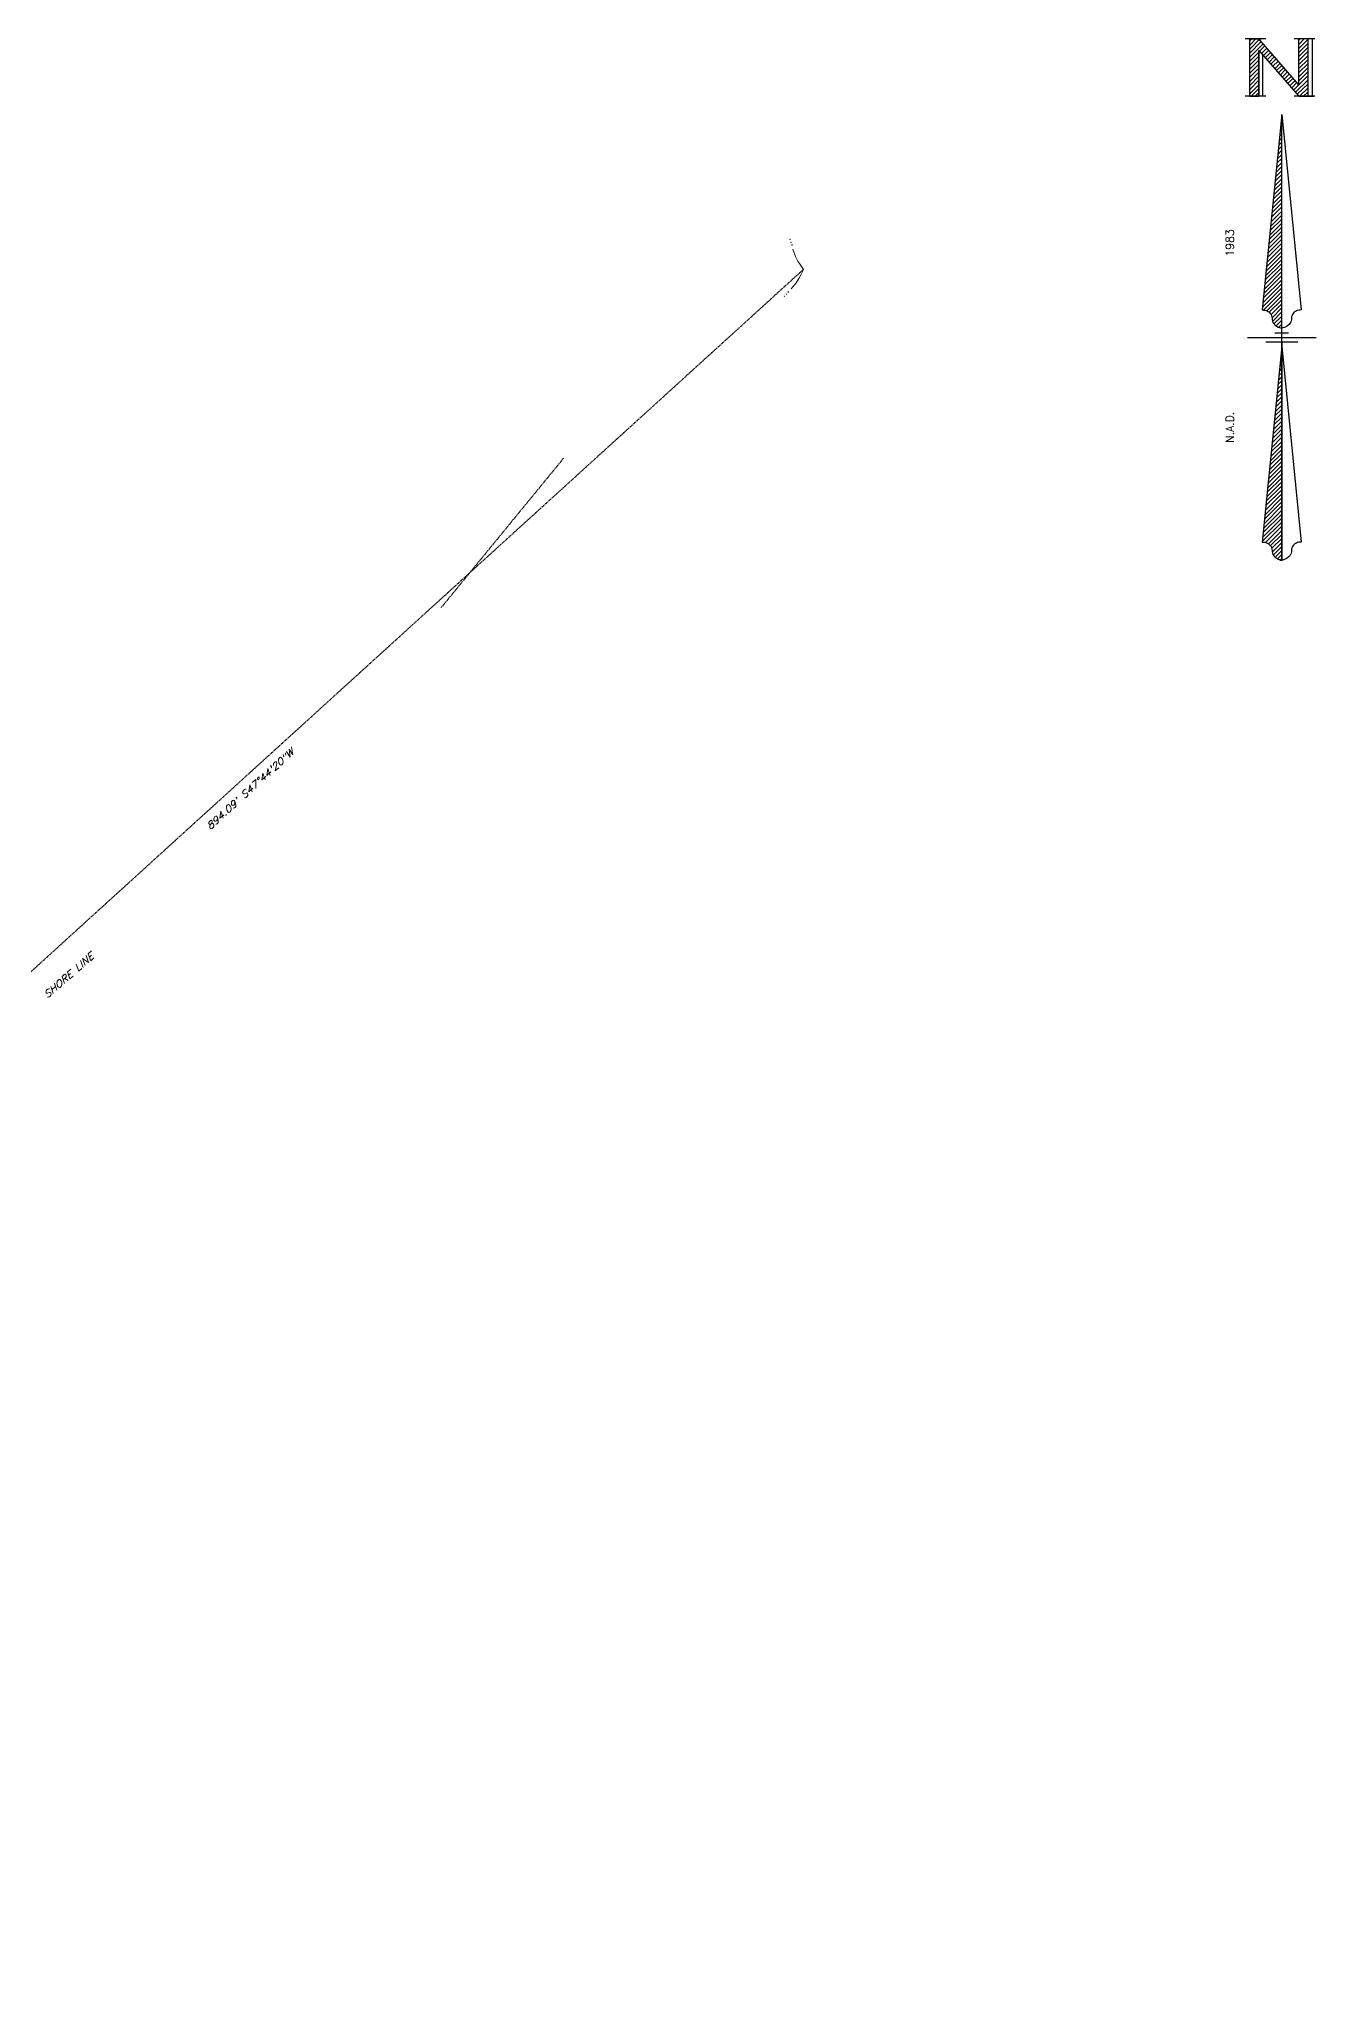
# Model space of a CAD drawing. Header units: feet. Extents: x 1024408 to 1026695, y 90259 to 94178.
# Drawn here: x 1026248 to 1026695, y 90267 to 90949 of the extents above; entities that cross this region are included whole.
import ezdxf

# ---------------------------------------------------------------- set-up
doc = ezdxf.new("R2010")
doc.units = ezdxf.units.FT
doc.header["$MEASUREMENT"] = 0
doc.linetypes.add('HIDDEN2', pattern=[0.1875, 0.125, -0.0625])
doc.linetypes.add('HIDDEN4', pattern=[0.09375, 0.0625, -0.03125])
for name, color, linetype in [('E5SHORE', 1, 'HIDDEN4'), ('E6BDS', 2, 'Continuous'), ('E6TIE', 2, 'HIDDEN2'), ('E6TIE-T', 2, 'Continuous'), ('E7BDT', 3, 'Continuous'), ('P1NAS', 4, 'Continuous')]:
    doc.layers.add(name, color=color, linetype=linetype)
doc.styles.add('60S', font='simplex.shx', dxfattribs={"width": 1.15, "oblique": 22, "height": 6})
doc.styles.add('80L', font='simplex.shx', dxfattribs={"height": 7})

# ---------------------------------------------------------------- blocks, each defined once
blk = doc.blocks.new('LR')
at = {"color": 0, "linetype": 'ByBlock', "lineweight": 0}
for points in [[(0, 0), (0.049, 0.02), (0.082, 0.032), (0.125, 0.044), (0.192, 0.055)], [(0.233, 0.055), (0.23, 0.058), (0.227, 0.058), (0.227, 0.055), (0.23, 0.055), (0.233, 0.055), (0.233, 0.055)], [(0.256, 0.058), (0.256, 0.061), (0.253, 0.061), (0.253, 0.058), (0.256, 0.058), (0.256, 0.058)], [(0.282, 0.064), (0.28, 0.064), (0.28, 0.061), (0.282, 0.061), (0.282, 0.064), (0.282, 0.064)]]:
    blk.add_lwpolyline(points, dxfattribs=at)
blk = doc.blocks.new('PAR-A')
at = {"layer": 'P1NAS'}
for p, q in [((-0.14, 2.61), (-0.32, 2.61)), ((-0.28, 2.11), (-0.28, 2.61)), ((-0.28, 2.61), (-0.18, 2.61)), ((-0.28, 2.522), (-0.193, 2.61)), ((-0.28, 2.557), (-0.228, 2.61)), ((-0.28, 2.593), (-0.263, 2.61)), ((-0.28, 2.487), (-0.18, 2.587)), ((-0.28, 2.451), (-0.164, 2.568)), ((0.15, 2.21), (-0.2, 2.61)), ((0.29, 2.61), (0.11, 2.61)), ((0.23, 2.61), (0.15, 2.61)), ((0.15, 2.21), (0.15, 2.61)), ((0.15, 2.563), (0.196, 2.61)), ((0.15, 2.599), (0.161, 2.61)), ((0.15, 2.528), (0.228, 2.606)), ((0.15, 2.492), (0.228, 2.571)), ((0.23, 2.11), (0.23, 2.61)), ((0.23, 2.608), (0.232, 2.61)), ((0.269, 2.11), (0.269, 2.61)), ((-0.28, 2.416), (-0.2, 2.496)), ((-0.28, 2.381), (-0.2, 2.461)), ((-0.28, 2.345), (-0.2, 2.425)), ((-0.28, 2.31), (-0.2, 2.39)), ((-0.2, 2.11), (-0.2, 2.51)), ((-0.2, 2.51), (0.15, 2.11)), ((-0.2, 2.51), (-0.2, 2.11)), ((-0.194, 2.503), (-0.147, 2.549)), ((-0.177, 2.484), (-0.131, 2.53)), ((-0.167, 2.11), (-0.167, 2.472)), ((-0.161, 2.465), (-0.114, 2.511)), ((-0.144, 2.446), (-0.098, 2.493)), ((-0.128, 2.427), (-0.081, 2.474)), ((-0.111, 2.408), (-0.065, 2.455)), ((-0.095, 2.39), (-0.048, 2.436)), ((-0.078, 2.371), (-0.032, 2.417)), ((-0.06, 2.35), (-0.014, 2.397)), ((0.15, 2.457), (0.23, 2.537)), ((0.15, 2.422), (0.23, 2.502)), ((0.15, 2.386), (0.23, 2.466)), ((0.15, 2.351), (0.23, 2.431)), ((0.15, 2.316), (0.23, 2.396)), ((-0.28, 2.275), (-0.2, 2.355)), ((-0.28, 2.239), (-0.2, 2.319)), ((-0.28, 2.204), (-0.2, 2.284)), ((-0.28, 2.169), (-0.2, 2.249)), ((-0.045, 2.333), (0.001, 2.379)), ((-0.029, 2.314), (0.018, 2.361)), ((-0.012, 2.295), (0.034, 2.342)), ((0.004, 2.276), (0.051, 2.323)), ((0.021, 2.258), (0.067, 2.304)), ((0.037, 2.239), (0.084, 2.285)), ((0.054, 2.22), (0.1, 2.266)), ((0.07, 2.201), (0.117, 2.248)), ((0.087, 2.182), (0.133, 2.229)), ((0.103, 2.163), (0.23, 2.29)), ((0.12, 2.145), (0.23, 2.254)), ((0.136, 2.126), (0.23, 2.219)), ((0.15, 2.28), (0.23, 2.36)), ((0.15, 2.245), (0.23, 2.325)), ((-0.14, 2.11), (-0.32, 2.11)), ((-0.28, 2.13), (-0.2, 2.21)), ((-0.28, 2.11), (-0.2, 2.11)), ((-0.268, 2.11), (-0.2, 2.178)), ((-0.233, 2.11), (-0.2, 2.142)), ((0.29, 2.11), (0.11, 2.11)), ((0.15, 2.11), (0.23, 2.11)), ((0.156, 2.11), (0.23, 2.184)), ((0.191, 2.11), (0.23, 2.148)), ((0.227, 2.11), (0.23, 2.113)), ((0.23, 2.11), (0.28, 2.11)), ((0, 1.95), (-0.17, 0.24)), ((-0.007, 1.876), (0, 1.883)), ((-0.003, 1.915), (0, 1.919)), ((0, -1.95), (0, 1.95)), ((0, 1.95), (0.17, 0.24)), ((-0.027, 1.68), (0, 1.706)), ((-0.023, 1.719), (0, 1.742)), ((-0.019, 1.758), (0, 1.777)), ((-0.015, 1.797), (0, 1.813)), ((-0.011, 1.837), (0, 1.848)), ((-0.042, 1.523), (0, 1.565)), ((-0.039, 1.562), (0, 1.6)), ((-0.035, 1.601), (0, 1.636)), ((-0.031, 1.64), (0, 1.671)), ((-0.062, 1.326), (0, 1.388)), ((-0.058, 1.366), (0, 1.424)), ((-0.054, 1.405), (0, 1.459)), ((-0.05, 1.444), (0, 1.494)), ((-0.046, 1.483), (0, 1.53)), ((-0.082, 1.13), (0, 1.212)), ((-0.078, 1.169), (0, 1.247)), ((-0.074, 1.209), (0, 1.282)), ((-0.07, 1.248), (0, 1.318)), ((-0.066, 1.287), (0, 1.353)), ((-0.101, 0.934), (0, 1.035)), ((-0.097, 0.973), (0, 1.07)), ((-0.093, 1.012), (0, 1.105)), ((-0.089, 1.051), (0, 1.141)), ((-0.085, 1.091), (0, 1.176)), ((-0.121, 0.737), (0, 0.858)), ((-0.117, 0.777), (0, 0.893)), ((-0.113, 0.816), (0, 0.929)), ((-0.109, 0.855), (0, 0.964)), ((-0.105, 0.894), (0, 0.999)), ((-0.136, 0.58), (0, 0.717)), ((-0.132, 0.62), (0, 0.752)), ((-0.128, 0.659), (0, 0.787)), ((-0.124, 0.698), (0, 0.823)), ((-0.156, 0.384), (0, 0.54)), ((-0.152, 0.423), (0, 0.575)), ((-0.148, 0.463), (0, 0.61)), ((-0.144, 0.502), (0, 0.646)), ((-0.14, 0.541), (0, 0.681)), ((-0.167, 0.266), (0, 0.434)), ((-0.163, 0.306), (0, 0.469)), ((-0.16, 0.345), (0, 0.504)), ((-0.159, 0.239), (0, 0.398)), ((-0.131, 0.232), (0, 0.363)), ((-0.109, 0.219), (0, 0.328)), ((-0.093, 0.2), (0, 0.292)), ((-0.085, 0.172), (0, 0.257)), ((-0.081, 0.14), (0, 0.222)), ((-0.068, 0.118), (0, 0.186)), ((-0.3, 0), (0.3, 0)), ((-0.06, 0.04), (0.06, 0.04)), ((-0.05, 0.101), (0, 0.151)), ((-0.027, 0.088), (0, 0.116)), ((0, 0.08), (0, 0.08)), ((0, -0.08), (-0.17, -1.79)), ((-0.14, -0.04), (0.14, -0.04)), ((-0.01, -0.177), (0, -0.167)), ((-0.006, -0.138), (0, -0.132)), ((-0.002, -0.098), (0, -0.097)), ((0, -0.04), (0, -1.95)), ((0, -0.08), (0.17, -1.79)), ((-0.025, -0.334), (0, -0.309)), ((-0.021, -0.295), (0, -0.273)), ((-0.017, -0.255), (0, -0.238)), ((-0.014, -0.216), (0, -0.203)), ((-0.045, -0.53), (0, -0.486)), ((-0.041, -0.491), (0, -0.45)), ((-0.037, -0.452), (0, -0.415)), ((-0.033, -0.413), (0, -0.379)), ((-0.029, -0.373), (0, -0.344)), ((-0.064, -0.727), (0, -0.662)), ((-0.06, -0.687), (0, -0.627)), ((-0.056, -0.648), (0, -0.592)), ((-0.053, -0.609), (0, -0.556)), ((-0.049, -0.57), (0, -0.521)), ((-0.084, -0.923), (0, -0.839)), ((-0.08, -0.884), (0, -0.804)), ((-0.076, -0.844), (0, -0.768)), ((-0.072, -0.805), (0, -0.733)), ((-0.068, -0.766), (0, -0.698)), ((-0.103, -1.119), (0, -1.016)), ((-0.099, -1.08), (0, -0.981)), ((-0.096, -1.041), (0, -0.945)), ((-0.092, -1.001), (0, -0.91)), ((-0.088, -0.962), (0, -0.874)), ((-0.123, -1.315), (0, -1.193)), ((-0.119, -1.276), (0, -1.157)), ((-0.115, -1.237), (0, -1.122)), ((-0.111, -1.198), (0, -1.087)), ((-0.107, -1.158), (0, -1.051)), ((-0.138, -1.472), (0, -1.334)), ((-0.135, -1.433), (0, -1.299)), ((-0.131, -1.394), (0, -1.263)), ((-0.127, -1.355), (0, -1.228)), ((-0.158, -1.669), (0, -1.511)), ((-0.154, -1.63), (0, -1.475)), ((-0.15, -1.59), (0, -1.44)), ((-0.146, -1.551), (0, -1.405)), ((-0.142, -1.512), (0, -1.369)), ((-0.17, -1.787), (0, -1.617)), ((-0.166, -1.747), (0, -1.582)), ((-0.162, -1.708), (0, -1.546)), ((-0.142, -1.794), (0, -1.652)), ((-0.117, -1.805), (0, -1.688)), ((-0.099, -1.822), (0, -1.723)), ((-0.087, -1.845), (0, -1.758)), ((-0.084, -1.878), (0, -1.794)), ((-0.074, -1.904), (0, -1.829)), ((-0.058, -1.923), (0, -1.864)), ((-0.037, -1.937), (0, -1.9)), ((-0.012, -1.947), (0, -1.935))]:
    blk.add_line(p, q, dxfattribs=at)
for points in [[(-0.17, 0.24, -0.093518), (-0.128, 0.231, -0.116423), (-0.1, 0.21, -0.187274), (-0.085, 0.166, 0.176917), (-0.07, 0.12, 0.09767), (-0.041, 0.095, 0.083681), (0, 0.08)], [(0.17, 0.24, 0.093518), (0.128, 0.231, 0.116423), (0.1, 0.21, 0.187274), (0.085, 0.166, -0.176917), (0.07, 0.12, -0.09767), (0.041, 0.095, -0.083681), (0, 0.08)], [(-0.17, -1.79, -0.093518), (-0.128, -1.799, -0.116423), (-0.1, -1.82, -0.187274), (-0.085, -1.864, 0.176917), (-0.07, -1.91, 0.09767), (-0.041, -1.935, 0.083681), (0, -1.95)], [(0.17, -1.79, 0.093518), (0.128, -1.799, 0.116423), (0.1, -1.82, 0.187274), (0.085, -1.864, -0.176917), (0.07, -1.91, -0.09767), (0.041, -1.935, -0.083681), (0, -1.95)]]:
    blk.add_lwpolyline(points, format="xyb", dxfattribs=at)
blk = doc.blocks.new('PAR')
blk.add_blockref('PAR-A', (0, 0))
at = {"layer": 'P1NAS', "style": '80L'}
for s, p in [('1983', (-0.42, 0.706)), ('N.A.D.', (-0.42, -0.923))]:
    blk.add_text(s, height=0.07, rotation=90, dxfattribs=at).set_placement(p)

msp = doc.modelspace()

# ---------------------------------------------------------------- linework, layer by layer
at = {"layer": 'E5SHORE'}
msp.add_line((1026389.02, 90750.22), (1026431.97, 90802.62), dxfattribs=at)
at = {"layer": 'E6TIE'}
msp.add_line((1025854.01485, 90267.16884), (1026515.72076, 90868.45671), dxfattribs=at)

# ---------------------------------------------------------------- block references
at = {"xscale": 40, "yscale": 40, "zscale": 40}
msp.add_blockref('PAR', (1026683.19273, 90844.7054), dxfattribs=at)
at = {"layer": 'E6BDS', "xscale": 39.99999999995, "yscale": 39.9999999999709, "zscale": 40.00000000000001, "rotation": 101.271239696481}
msp.add_blockref('LR', (1026515.72076, 90868.45671), dxfattribs=at)
at = {"layer": 'E6TIE-T', "xscale": 39.99999999999265, "yscale": 39.9999999999709, "zscale": 40.00000000000001, "rotation": 222.261220359729}
msp.add_blockref('LR', (1026515.72076, 90868.45671), dxfattribs=at)

# ---------------------------------------------------------------- texts
at = {"layer": 'E6TIE-T', "style": '60S', "oblique": 22, "width": 1.15}
msp.add_text('894.09\' S47%%D44\'20"W', height=2.4, rotation=42.26122036, dxfattribs=at).set_placement((1026308.03453, 90672.27205))
at = {"layer": 'E7BDT', "style": '60S', "oblique": 22, "width": 1.15}
msp.add_text('SHORE LINE', height=2.4, rotation=41.04304631, dxfattribs=at).set_placement((1026250.99597, 90613.32689))

doc.saveas('drawing.dxf')
